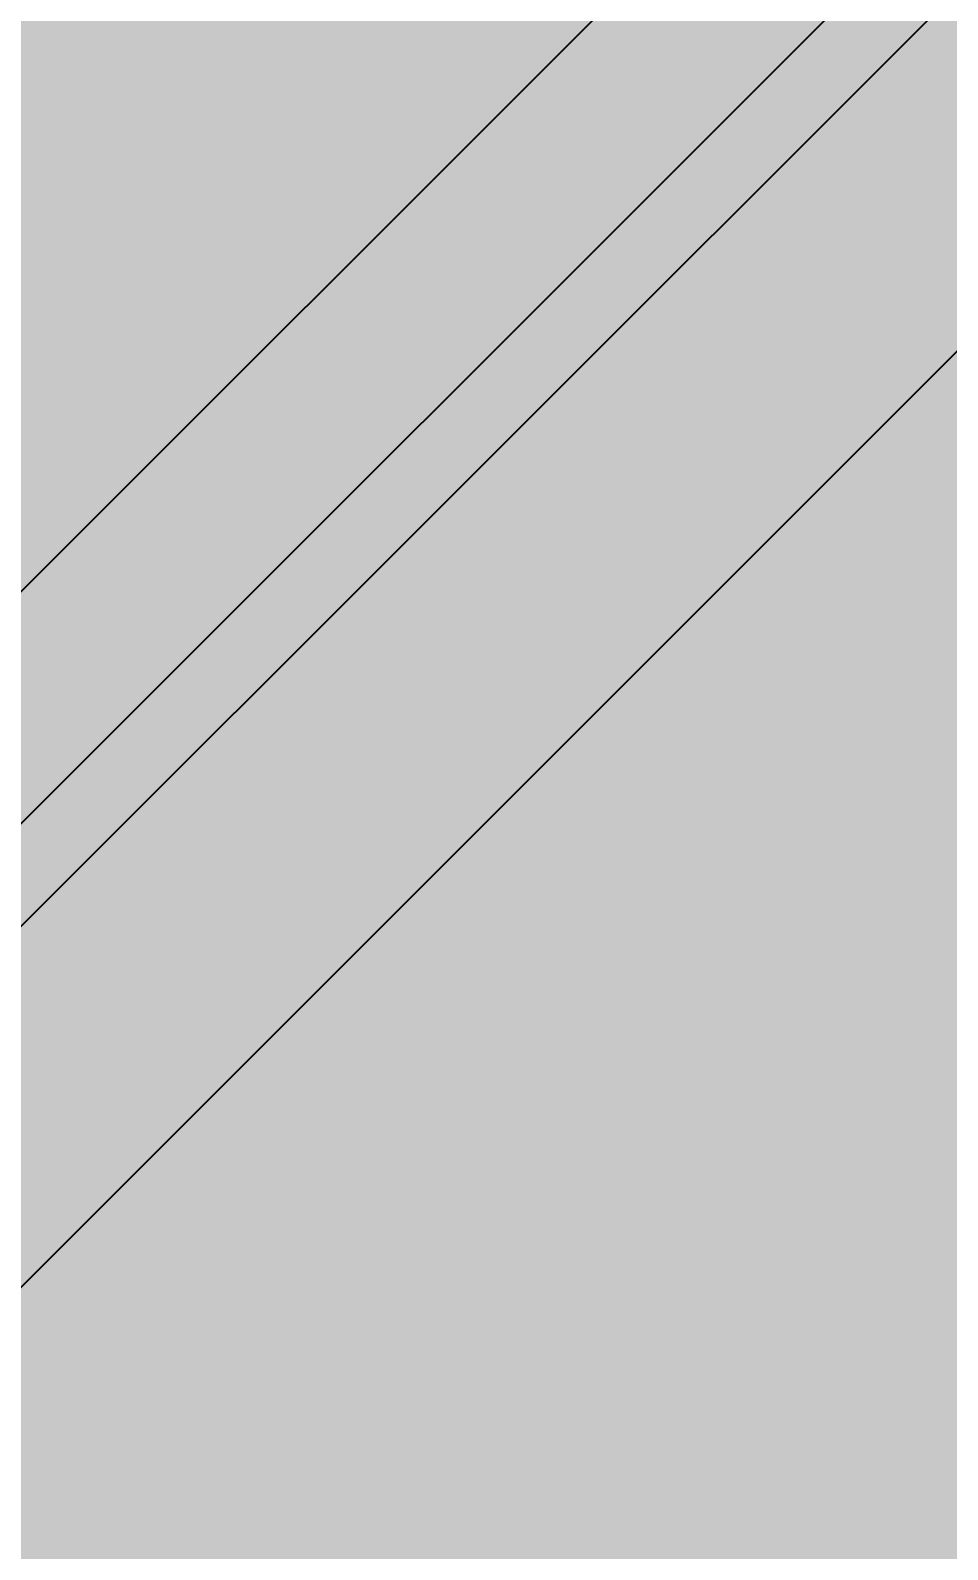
# Model space of a CAD drawing. Header units: inches. Extents: x 0 to 215, y 0 to 215.
# Drawn here: x 0.3668 to 0.4368, y 0.5072 to 0.6231 of the extents above; entities that cross this region are included whole.
import ezdxf

# ---------------------------------------------------------------- set-up
doc = ezdxf.new("R2010")
doc.units = ezdxf.units.IN
doc.header["$MEASUREMENT"] = 0
for name, color, linetype in [('BottomLayer', 5, 'Continuous'), ('BottomOverlay', 54, 'Continuous'), ('BottomPaste', 16, 'Continuous'), ('BottomSolder', 6, 'Continuous'), ('Mechanical13', 56, 'Continuous'), ('Mechanical15', 56, 'Continuous'), ('TopLayer', 1, 'Continuous'), ('TopOverlay', 2, 'Continuous'), ('TopPaste', 8, 'Continuous'), ('TopSolder', 216, 'Continuous')]:
    doc.layers.add(name, color=color, linetype=linetype)
doc.styles.add('Arial', font='', dxfattribs={"height": 0.2})
doc.styles.get('Arial').set_extended_font_data('Arial')

# ---------------------------------------------------------------- blocks, each defined once
blk = doc.blocks.new('QFN40P400X400X85_HS_33N_6')
at = {"layer": 'TopLayer'}
h = blk.add_hatch(color=1, dxfattribs=at)
edge = h.paths.add_edge_path()
edge.add_arc((0.0885827, -0.007873999999999999), 0.003937, 270, 450)
edge.add_line((0.0885827, -0.003936999999999999), (0.0669291, -0.003937))
edge.add_arc((0.0669291, -0.007874), 0.003937, 90, 270)
edge.add_line((0.0669291, -0.011811), (0.0885827, -0.011811))
h = blk.add_hatch(color=1, dxfattribs=at)
edge = h.paths.add_edge_path()
edge.add_arc((0.0885827, -0.0236221), 0.003937, 270, 450)
edge.add_line((0.0885827, -0.0196851), (0.0669291, -0.0196851))
edge.add_arc((0.0669291, -0.0236221), 0.003937, 90, 270)
edge.add_line((0.0669291, -0.0275591), (0.0885827, -0.0275591))
h = blk.add_hatch(color=1, dxfattribs=at)
edge = h.paths.add_edge_path()
edge.add_arc((0.0885827, -0.0393701), 0.003937, 270, 450)
edge.add_line((0.0885827, -0.0354331), (0.0669291, -0.0354331))
edge.add_arc((0.0669291, -0.0393701), 0.003937, 90, 270)
edge.add_line((0.0669291, -0.0433071), (0.0885827, -0.0433071))
h = blk.add_hatch(color=1, dxfattribs=at)
edge = h.paths.add_edge_path()
edge.add_arc((0.0885827, -0.0551181), 0.003937, 270, 450)
edge.add_line((0.0885827, -0.0511811), (0.0669291, -0.0511811))
edge.add_arc((0.0669291, -0.0551181), 0.003937, 90, 270)
edge.add_line((0.0669291, -0.05905510000000001), (0.0885827, -0.05905510000000001))
at = {"layer": 'TopPaste'}
h = blk.add_hatch(color=8, dxfattribs=at)
edge = h.paths.add_edge_path()
edge.add_arc((0.0885827, -0.007873999999999999), 0.003937, 270, 450)
edge.add_line((0.0885827, -0.003936999999999999), (0.0669291, -0.003937))
edge.add_arc((0.0669291, -0.007874), 0.003937, 90, 270)
edge.add_line((0.0669291, -0.011811), (0.0885827, -0.011811))
h = blk.add_hatch(color=8, dxfattribs=at)
edge = h.paths.add_edge_path()
edge.add_arc((0.0885827, -0.0236221), 0.003937, 270, 450)
edge.add_line((0.0885827, -0.0196851), (0.0669291, -0.0196851))
edge.add_arc((0.0669291, -0.0236221), 0.003937, 90, 270)
edge.add_line((0.0669291, -0.0275591), (0.0885827, -0.0275591))
h = blk.add_hatch(color=8, dxfattribs=at)
edge = h.paths.add_edge_path()
edge.add_arc((0.0885827, -0.0393701), 0.003937, 270, 450)
edge.add_line((0.0885827, -0.0354331), (0.0669291, -0.0354331))
edge.add_arc((0.0669291, -0.0393701), 0.003937, 90, 270)
edge.add_line((0.0669291, -0.0433071), (0.0885827, -0.0433071))
h = blk.add_hatch(color=8, dxfattribs=at)
edge = h.paths.add_edge_path()
edge.add_arc((0.0885827, -0.0551181), 0.003937, 270, 450)
edge.add_line((0.0885827, -0.0511811), (0.0669291, -0.0511811))
edge.add_arc((0.0669291, -0.0551181), 0.003937, 90, 270)
edge.add_line((0.0669291, -0.05905510000000001), (0.0885827, -0.05905510000000001))
at = {"layer": 'TopSolder'}
h = blk.add_hatch(color=216, dxfattribs=at)
edge = h.paths.add_edge_path()
edge.add_arc((0.0885827, -0.007873999999999999), 0.007937, 270, 450)
edge.add_line((0.0885827, 6.300000000000056e-05), (0.0669291, 6.299999999999882e-05))
edge.add_arc((0.0669291, -0.007874), 0.007937, 90, 270)
edge.add_line((0.0669291, -0.015811), (0.0885827, -0.015811))
h = blk.add_hatch(color=216, dxfattribs=at)
edge = h.paths.add_edge_path()
edge.add_arc((0.0885827, -0.0236221), 0.007937, 270, 450)
edge.add_line((0.0885827, -0.0156851), (0.0669291, -0.0156851))
edge.add_arc((0.0669291, -0.0236221), 0.007937, 90, 270)
edge.add_line((0.0669291, -0.03155910000000001), (0.0885827, -0.03155909999999999))
h = blk.add_hatch(color=216, dxfattribs=at)
edge = h.paths.add_edge_path()
edge.add_arc((0.0885827, -0.0393701), 0.007937, 270, 450)
edge.add_line((0.0885827, -0.0314331), (0.0669291, -0.0314331))
edge.add_arc((0.0669291, -0.0393701), 0.007937, 90, 270)
edge.add_line((0.0669291, -0.0473071), (0.0885827, -0.0473071))
h = blk.add_hatch(color=216, dxfattribs=at)
edge = h.paths.add_edge_path()
edge.add_arc((0.0885827, -0.0551181), 0.007937, 270, 450)
edge.add_line((0.0885827, -0.0471811), (0.0669291, -0.0471811))
edge.add_arc((0.0669291, -0.0551181), 0.007937, 90, 270)
edge.add_line((0.0669291, -0.0630551), (0.0885827, -0.0630551))
at = {"layer": 'Mechanical13'}
blk.add_lwpolyline([(0.0807087, -0.0807087, 0.003937, 0.003937, 0), (0.0807087, 0.0807087, 0.003937, 0.003937, 0)], format="xyseb", dxfattribs=at)
at = {"layer": 'Mechanical15'}
blk.add_lwpolyline([(0.1023622, -0.1023622, 0.0019685, 0.0019685, 0), (0.1023622, 0.1023622, 0.0019685, 0.0019685, 0)], format="xyseb", dxfattribs=at)
at = {"layer": 'TopOverlay'}
blk.add_lwpolyline([(0.0866142, -0.0866142, 0.007874, 0.007874, 0), (0.0866142, -0.0748032, 0.007874, 0.007874, 0)], format="xyseb", dxfattribs=at)
blk.add_lwpolyline([(0.0846457, -0.0748032, 0.003937, 0.003937, 1), (0.0885827, -0.0748032, 0.003937, 0.003937, 1)], format="xyseb", close=True, dxfattribs=at)
blk = doc.blocks.new('FBP4L_L1_0_W1_0_P0_65_BL_EP_9')
at = {"layer": 'TopSolder'}
for p in [(0.0171294, 0.0053869), (-0.0183036, 0.0053869), (-0.0183036, -0.0221761), (0.0072864, -0.0221761)]:
    blk.add_line(p, (-214.5793648, -214.3943646), dxfattribs=at)
blk = doc.blocks.new('BF82192__10')
at = {"layer": 'BottomLayer'}
for points in [[(-0.0590551, -0.18307085), (-0.0590551, -0.15157475), (-0.0354331, -0.15157475), (-0.0354331, -0.18307085)], [(-0.011811, -0.18307085), (-0.011811, -0.15157475), (0.011811, -0.15157475), (0.011811, -0.18307085)]]:
    blk.add_hatch(color=5, dxfattribs=at).paths.add_polyline_path(points)
at = {"layer": 'BottomPaste'}
for points in [[(-0.0590551, -0.18307085), (-0.0590551, -0.15157475), (-0.0354331, -0.15157475), (-0.0354331, -0.18307085)], [(-0.011811, -0.18307085), (-0.011811, -0.15157475), (0.011811, -0.15157475), (0.011811, -0.18307085)]]:
    blk.add_hatch(color=16, dxfattribs=at).paths.add_polyline_path(points)
at = {"layer": 'BottomSolder'}
for points in [[(-0.1102992, -0.18707085), (-0.1102992, -0.14757475), (-0.0786772, -0.14757475), (-0.0786772, -0.18707085)], [(-0.0630551, -0.18707085), (-0.0630551, -0.14757475), (-0.0314331, -0.14757475), (-0.0314331, -0.18707085)], [(-0.015811, -0.18707085), (-0.015811, -0.14757475), (0.015811, -0.14757475), (0.015811, -0.18707085)]]:
    blk.add_hatch(color=6, dxfattribs=at).paths.add_polyline_path(points)
at = {"layer": 'BottomOverlay'}
blk.add_lwpolyline([(0.2956536, -0.0863622, 0.01, 0.01, -0.9999999999999999), (-0.2948976, -0.0863622, 0.01, 0.01, 0)], format="xyseb", dxfattribs=at)
blk.add_lwpolyline([(0.2956536, -0.0863622, 0.01, 0.01, -0.9999999999999999), (-0.2948976, -0.0863622, 0.01, 0.01, 0)], format="xyseb", dxfattribs=at)
blk = doc.blocks.new('R0201_27')
at = {"layer": 'TopLayer'}
for points in [[(-0.0167295, 0.007874), (-0.0049185, 0.007874), (-0.0049185, -0.007874), (-0.0167295, -0.007874)], [(0.0049165, 0.007874), (0.0167275, 0.007874), (0.0167275, -0.007874), (0.0049165, -0.007874)]]:
    blk.add_hatch(color=1, dxfattribs=at).paths.add_polyline_path(points)
at = {"layer": 'TopPaste'}
for points in [[(-0.0167295, 0.007874), (-0.0049185, 0.007874), (-0.0049185, -0.007874), (-0.0167295, -0.007874)], [(0.0049165, 0.007874), (0.0167275, 0.007874), (0.0167275, -0.007874), (0.0049165, -0.007874)]]:
    blk.add_hatch(color=8, dxfattribs=at).paths.add_polyline_path(points)
at = {"layer": 'TopSolder'}
for points in [[(-0.0207295, 0.011874), (-0.0009185, 0.011874), (-0.0009185, -0.011874), (-0.0207295, -0.011874)], [(0.0009165, 0.011874), (0.0207275, 0.011874), (0.0207275, -0.011874), (0.0009165, -0.011874)]]:
    blk.add_hatch(color=216, dxfattribs=at).paths.add_polyline_path(points)
at = {"layer": 'TopOverlay'}
for points in [[(-0.023622, 0.014961, 0.003937, 0.003937, 0), (-0.003937, 0.014961, 0.003937, 0.003937, 0)], [(-0.023622, 0.014961, 0.003937, 0.003937, 0), (-0.023622, -0.014961, 0.003937, 0.003937, 0)], [(0.003937, 0.014961, 0.003937, 0.003937, 0), (0.023622, 0.014961, 0.003937, 0.003937, 0)], [(0.023622, 0.014961, 0.003937, 0.003937, 0), (0.023622, -0.014961, 0.003937, 0.003937, 0)], [(-0.023622, -0.014961, 0.003937, 0.003937, 0), (-0.003937, -0.014961, 0.003937, 0.003937, 0)], [(0.003937, -0.014961, 0.003937, 0.003937, 0), (0.023622, -0.014961, 0.003937, 0.003937, 0)]]:
    blk.add_lwpolyline(points, format="xyseb", dxfattribs=at)
for points in [[(-0.0246062, 0.014961, 0.0019685, 0.0019685, 1), (-0.0226378, 0.014961, 0.0019685, 0.0019685, 1)], [(-0.0246062, 0.014961, 0.0019685, 0.0019685, 1), (-0.0226378, 0.014961, 0.0019685, 0.0019685, 1)], [(-0.0049212, 0.014961, 0.0019685, 0.0019685, 1), (-0.0029528, 0.014961, 0.0019685, 0.0019685, 1)], [(0.0029528, 0.014961, 0.0019685, 0.0019685, 1), (0.0049212, 0.014961, 0.0019685, 0.0019685, 1)], [(0.0226378, 0.014961, 0.0019685, 0.0019685, 1), (0.0246062, 0.014961, 0.0019685, 0.0019685, 1)], [(0.0226378, 0.014961, 0.0019685, 0.0019685, 1), (0.0246062, 0.014961, 0.0019685, 0.0019685, 1)], [(-0.0246062, -0.014961, 0.0019685, 0.0019685, 1), (-0.0226378, -0.014961, 0.0019685, 0.0019685, 1)], [(-0.0246062, -0.014961, 0.0019685, 0.0019685, 1), (-0.0226378, -0.014961, 0.0019685, 0.0019685, 1)], [(-0.0049212, -0.014961, 0.0019685, 0.0019685, 1), (-0.0029528, -0.014961, 0.0019685, 0.0019685, 1)], [(0.0029528, -0.014961, 0.0019685, 0.0019685, 1), (0.0049212, -0.014961, 0.0019685, 0.0019685, 1)], [(0.0226378, -0.014961, 0.0019685, 0.0019685, 1), (0.0246062, -0.014961, 0.0019685, 0.0019685, 1)], [(0.0226378, -0.014961, 0.0019685, 0.0019685, 1), (0.0246062, -0.014961, 0.0019685, 0.0019685, 1)]]:
    blk.add_lwpolyline(points, format="xyseb", close=True, dxfattribs=at)
blk = doc.blocks.new('R0201_38')
at = {"layer": 'TopLayer'}
for points in [[(-0.0167295, 0.007874), (-0.0049185, 0.007874), (-0.0049185, -0.007874), (-0.0167295, -0.007874)], [(0.0049165, 0.007874), (0.0167275, 0.007874), (0.0167275, -0.007874), (0.0049165, -0.007874)]]:
    blk.add_hatch(color=1, dxfattribs=at).paths.add_polyline_path(points)
at = {"layer": 'TopPaste'}
for points in [[(-0.0167295, 0.007874), (-0.0049185, 0.007874), (-0.0049185, -0.007874), (-0.0167295, -0.007874)], [(0.0049165, 0.007874), (0.0167275, 0.007874), (0.0167275, -0.007874), (0.0049165, -0.007874)]]:
    blk.add_hatch(color=8, dxfattribs=at).paths.add_polyline_path(points)
at = {"layer": 'TopSolder'}
for points in [[(-0.0207295, 0.011874), (-0.0009185, 0.011874), (-0.0009185, -0.011874), (-0.0207295, -0.011874)], [(0.0009165, 0.011874), (0.0207275, 0.011874), (0.0207275, -0.011874), (0.0009165, -0.011874)]]:
    blk.add_hatch(color=216, dxfattribs=at).paths.add_polyline_path(points)
at = {"layer": 'TopOverlay'}
for points in [[(-0.023622, 0.014961, 0.003937, 0.003937, 0), (-0.003937, 0.014961, 0.003937, 0.003937, 0)], [(-0.023622, 0.014961, 0.003937, 0.003937, 0), (-0.023622, -0.014961, 0.003937, 0.003937, 0)], [(0.003937, 0.014961, 0.003937, 0.003937, 0), (0.023622, 0.014961, 0.003937, 0.003937, 0)], [(0.023622, 0.014961, 0.003937, 0.003937, 0), (0.023622, -0.014961, 0.003937, 0.003937, 0)], [(-0.023622, -0.014961, 0.003937, 0.003937, 0), (-0.003937, -0.014961, 0.003937, 0.003937, 0)], [(0.003937, -0.014961, 0.003937, 0.003937, 0), (0.023622, -0.014961, 0.003937, 0.003937, 0)]]:
    blk.add_lwpolyline(points, format="xyseb", dxfattribs=at)
for points in [[(-0.0246062, 0.014961, 0.0019685, 0.0019685, 1), (-0.0226378, 0.014961, 0.0019685, 0.0019685, 1)], [(-0.0246062, 0.014961, 0.0019685, 0.0019685, 1), (-0.0226378, 0.014961, 0.0019685, 0.0019685, 1)], [(-0.0049212, 0.014961, 0.0019685, 0.0019685, 1), (-0.0029528, 0.014961, 0.0019685, 0.0019685, 1)], [(0.0029528, 0.014961, 0.0019685, 0.0019685, 1), (0.0049212, 0.014961, 0.0019685, 0.0019685, 1)], [(0.0226378, 0.014961, 0.0019685, 0.0019685, 1), (0.0246062, 0.014961, 0.0019685, 0.0019685, 1)], [(0.0226378, 0.014961, 0.0019685, 0.0019685, 1), (0.0246062, 0.014961, 0.0019685, 0.0019685, 1)], [(-0.0246062, -0.014961, 0.0019685, 0.0019685, 1), (-0.0226378, -0.014961, 0.0019685, 0.0019685, 1)], [(-0.0246062, -0.014961, 0.0019685, 0.0019685, 1), (-0.0226378, -0.014961, 0.0019685, 0.0019685, 1)], [(-0.0049212, -0.014961, 0.0019685, 0.0019685, 1), (-0.0029528, -0.014961, 0.0019685, 0.0019685, 1)], [(0.0029528, -0.014961, 0.0019685, 0.0019685, 1), (0.0049212, -0.014961, 0.0019685, 0.0019685, 1)], [(0.0226378, -0.014961, 0.0019685, 0.0019685, 1), (0.0246062, -0.014961, 0.0019685, 0.0019685, 1)], [(0.0226378, -0.014961, 0.0019685, 0.0019685, 1), (0.0246062, -0.014961, 0.0019685, 0.0019685, 1)]]:
    blk.add_lwpolyline(points, format="xyseb", close=True, dxfattribs=at)
blk = doc.blocks.new('C0402_69')
at = {"layer": 'TopLayer'}
for points in [[(-0.02953, 0.012795), (-0.00591, 0.012795), (-0.00591, -0.012795), (-0.02953, -0.012795)], [(0.00591, 0.012795), (0.02953, 0.012795), (0.02953, -0.012795), (0.00591, -0.012795)]]:
    blk.add_hatch(color=1, dxfattribs=at).paths.add_polyline_path(points)
at = {"layer": 'TopPaste'}
for points in [[(-0.02953, 0.012795), (-0.00591, 0.012795), (-0.00591, -0.012795), (-0.02953, -0.012795)], [(0.00591, 0.012795), (0.02953, 0.012795), (0.02953, -0.012795), (0.00591, -0.012795)]]:
    blk.add_hatch(color=8, dxfattribs=at).paths.add_polyline_path(points)
at = {"layer": 'TopSolder'}
for points in [[(-0.03153, 0.014795), (-0.00391, 0.014795), (-0.00391, -0.014795), (-0.03153, -0.014795)], [(0.00391, 0.014795), (0.03153, 0.014795), (0.03153, -0.014795), (0.00391, -0.014795)]]:
    blk.add_hatch(color=216, dxfattribs=at).paths.add_polyline_path(points)
at = {"layer": 'TopOverlay'}
for points in [[(-0.032, 0.017, 0.004, 0.004, 0), (-0.032, -0.017, 0.004, 0.004, 0)], [(-0.032, 0.017, 0.004, 0.004, 0), (-0.007, 0.017, 0.004, 0.004, 0)], [(0.008, 0.017, 0.004, 0.004, 0), (0.011, 0.017, 0.004, 0.004, 0)], [(0.011, 0.017, 0.004, 0.004, 0), (0.032, 0.017, 0.004, 0.004, 0)], [(0.032, 0.017, 0.004, 0.004, 0), (0.032, -0.017, 0.004, 0.004, 0)], [(-0.032, -0.017, 0.004, 0.004, 0), (-0.011, -0.017, 0.004, 0.004, 0)], [(-0.011, -0.017, 0.004, 0.004, 0), (-0.007, -0.017, 0.004, 0.004, 0)], [(0.008, -0.017, 0.004, 0.004, 0), (0.032, -0.017, 0.004, 0.004, 0)]]:
    blk.add_lwpolyline(points, format="xyseb", dxfattribs=at)
for points in [[(-0.033, 0.017, 0.002, 0.002, 1), (-0.031, 0.017, 0.002, 0.002, 1)], [(-0.033, 0.017, 0.002, 0.002, 1), (-0.031, 0.017, 0.002, 0.002, 1)], [(-0.008, 0.017, 0.002, 0.002, 1), (-0.006, 0.017, 0.002, 0.002, 1)], [(0.007, 0.017, 0.002, 0.002, 1), (0.009, 0.017, 0.002, 0.002, 1)], [(0.01, 0.017, 0.002, 0.002, 1), (0.012, 0.017, 0.002, 0.002, 1)], [(0.01, 0.017, 0.002, 0.002, 1), (0.012, 0.017, 0.002, 0.002, 1)], [(0.031, 0.017, 0.002, 0.002, 1), (0.033, 0.017, 0.002, 0.002, 1)], [(0.031, 0.017, 0.002, 0.002, 1), (0.033, 0.017, 0.002, 0.002, 1)], [(-0.033, -0.017, 0.002, 0.002, 1), (-0.031, -0.017, 0.002, 0.002, 1)], [(-0.033, -0.017, 0.002, 0.002, 1), (-0.031, -0.017, 0.002, 0.002, 1)], [(-0.012, -0.017, 0.002, 0.002, 1), (-0.01, -0.017, 0.002, 0.002, 1)], [(-0.012, -0.017, 0.002, 0.002, 1), (-0.01, -0.017, 0.002, 0.002, 1)], [(-0.008, -0.017, 0.002, 0.002, 1), (-0.006, -0.017, 0.002, 0.002, 1)], [(0.007, -0.017, 0.002, 0.002, 1), (0.009, -0.017, 0.002, 0.002, 1)], [(0.031, -0.017, 0.002, 0.002, 1), (0.033, -0.017, 0.002, 0.002, 1)], [(0.031, -0.017, 0.002, 0.002, 1), (0.033, -0.017, 0.002, 0.002, 1)]]:
    blk.add_lwpolyline(points, format="xyseb", close=True, dxfattribs=at)

msp = doc.modelspace()

# ---------------------------------------------------------------- linework, layer by layer
at = {"layer": 'BottomLayer'}
for points in [[(0.2717127, 0.6224335, 0.005, 0.005, 0), (0.5396733, 0.6224335, 0.005, 0.005, 0)], [(0.2717127, 0.6184178, 0.005, 0.005, 0), (0.5396733, 0.6184178, 0.005, 0.005, 0)], [(0.2717127, 0.6144021, 0.005, 0.005, 0), (0.5396733, 0.6144021, 0.005, 0.005, 0)], [(0.2717127, 0.6103864, 0.005, 0.005, 0), (0.5396733, 0.6103864, 0.005, 0.005, 0)], [(0.2717127, 0.6063707, 0.005, 0.005, 0), (0.5396733, 0.6063707, 0.005, 0.005, 0)], [(0.2028782, 0.602355, 0.005, 0.005, 0), (0.5396733, 0.602355, 0.005, 0.005, 0)], [(0.2058304, 0.5983393, 0.005, 0.005, 0), (0.5396733, 0.5983393, 0.005, 0.005, 0)], [(0.2071211, 0.5943236, 0.005, 0.005, 0), (0.5396733, 0.5943236, 0.005, 0.005, 0)], [(0.2072106, 0.5903079, 0.005, 0.005, 0), (0.5396733, 0.5903079, 0.005, 0.005, 0)], [(0.2061235, 0.5862922, 0.005, 0.005, 0), (0.5396733, 0.5862922, 0.005, 0.005, 0)], [(0.2035004, 0.5822765, 0.005, 0.005, 0), (0.5396733, 0.5822765, 0.005, 0.005, 0)], [(0.1970049, 0.5782608, 0.005, 0.005, 0), (0.5396938, 0.5782608, 0.005, 0.005, 0)], [(0.1578333, 0.5742451, 0.005, 0.005, 0), (0.5405504, 0.5742451, 0.005, 0.005, 0)], [(0.1585156, 0.5702294, 0.005, 0.005, 0), (0.5429662, 0.5702294, 0.005, 0.005, 0)], [(0.1591979, 0.5662137, 0.005, 0.005, 0), (0.5469395, 0.5662137, 0.005, 0.005, 0)], [(0.1598802, 0.562198, 0.005, 0.005, 0), (0.5509552, 0.562198, 0.005, 0.005, 0)], [(0.1605624, 0.5581823, 0.005, 0.005, 0), (0.5549709, 0.5581823, 0.005, 0.005, 0)], [(0.1612447, 0.5541666, 0.005, 0.005, 0), (0.5589866, 0.5541666, 0.005, 0.005, 0)], [(0.161927, 0.5501509, 0.005, 0.005, 0), (0.5630023, 0.5501509, 0.005, 0.005, 0)], [(0.3336418, 0.5474843, 0.005, 0.005, 0), (0.3701378, 0.5474843, 0.005, 0.005, 0)], [(0.3701378, 0.5031141, 0.005, 0.005, 0), (0.3701378, 0.5474843, 0.005, 0.005, 0)], [(0.3808859, 0.5474843, 0.005, 0.005, 0), (0.4173819, 0.5474843, 0.005, 0.005, 0)], [(0.3808859, 0.5031141, 0.005, 0.005, 0), (0.3808859, 0.5474843, 0.005, 0.005, 0)], [(0.3991339, 0.5252992, 0.01, 0.01, 0), (0.3991339, 0.5449842, 0.01, 0.01, 0)], [(0.4173819, 0.5031141, 0.005, 0.005, 0), (0.4173819, 0.5474843, 0.005, 0.005, 0)], [(0.42813, 0.5474843, 0.005, 0.005, 0), (0.464626, 0.5474843, 0.005, 0.005, 0)], [(0.42813, 0.5031141, 0.005, 0.005, 0), (0.42813, 0.5474843, 0.005, 0.005, 0)], [(0.3701378, 0.5461352, 0.005, 0.005, 0), (0.3808859, 0.5461352, 0.005, 0.005, 0)], [(0.4173819, 0.5461352, 0.005, 0.005, 0), (0.42813, 0.5461352, 0.005, 0.005, 0)], [(0.3701378, 0.5421195, 0.005, 0.005, 0), (0.3808859, 0.5421195, 0.005, 0.005, 0)], [(0.4173819, 0.5421195, 0.005, 0.005, 0), (0.42813, 0.5421195, 0.005, 0.005, 0)], [(0.3701378, 0.5381038, 0.005, 0.005, 0), (0.3808859, 0.5381038, 0.005, 0.005, 0)], [(0.4173819, 0.5381038, 0.005, 0.005, 0), (0.42813, 0.5381038, 0.005, 0.005, 0)], [(0.3701378, 0.5340881, 0.005, 0.005, 0), (0.3808859, 0.5340881, 0.005, 0.005, 0)], [(0.4173819, 0.5340881, 0.005, 0.005, 0), (0.42813, 0.5340881, 0.005, 0.005, 0)], [(0.3701378, 0.5300724, 0.005, 0.005, 0), (0.3808859, 0.5300724, 0.005, 0.005, 0)], [(0.4173819, 0.5300724, 0.005, 0.005, 0), (0.42813, 0.5300724, 0.005, 0.005, 0)], [(0.3833859, 0.5252992, 0.01, 0.01, 0), (0.3991339, 0.5252992, 0.01, 0.01, 0)], [(0.3991339, 0.5252992, 0.01, 0.01, 0), (0.4148819, 0.5252992, 0.01, 0.01, 0)], [(0.3701378, 0.5260567, 0.005, 0.005, 0), (0.3808859, 0.5260567, 0.005, 0.005, 0)], [(0.3991339, 0.4991339, 0.007874, 0.007874, 0), (0.3991339, 0.5252992, 0.007874, 0.007874, 0)], [(0.4173819, 0.5260567, 0.005, 0.005, 0), (0.42813, 0.5260567, 0.005, 0.005, 0)], [(0.3701378, 0.522041, 0.005, 0.005, 0), (0.3808859, 0.522041, 0.005, 0.005, 0)], [(0.4173819, 0.522041, 0.005, 0.005, 0), (0.42813, 0.522041, 0.005, 0.005, 0)], [(0.3701378, 0.5180253, 0.005, 0.005, 0), (0.3808859, 0.5180253, 0.005, 0.005, 0)], [(0.4173819, 0.5180253, 0.005, 0.005, 0), (0.42813, 0.5180253, 0.005, 0.005, 0)], [(0.3701378, 0.5140096, 0.005, 0.005, 0), (0.3808859, 0.5140096, 0.005, 0.005, 0)], [(0.4173819, 0.5140096, 0.005, 0.005, 0), (0.42813, 0.5140096, 0.005, 0.005, 0)], [(0.3701378, 0.5099939, 0.005, 0.005, 0), (0.3808859, 0.5099939, 0.005, 0.005, 0)], [(0.4173819, 0.5099939, 0.005, 0.005, 0), (0.42813, 0.5099939, 0.005, 0.005, 0)], [(0.3701378, 0.5059782, 0.005, 0.005, 0), (0.3808859, 0.5059782, 0.005, 0.005, 0)], [(0.4173819, 0.5059782, 0.005, 0.005, 0), (0.42813, 0.5059782, 0.005, 0.005, 0)]]:
    msp.add_lwpolyline(points, format="xyseb", dxfattribs=at)
for points in [[(0.3688878, 0.5474843, 0.0025, 0.0025, 1), (0.3713878, 0.5474843, 0.0025, 0.0025, 1)], [(0.3688878, 0.5474843, 0.0025, 0.0025, 1), (0.3713878, 0.5474843, 0.0025, 0.0025, 1)], [(0.3796359, 0.5474843, 0.0025, 0.0025, 1), (0.3821359, 0.5474843, 0.0025, 0.0025, 1)], [(0.3796359, 0.5474843, 0.0025, 0.0025, 1), (0.3821359, 0.5474843, 0.0025, 0.0025, 1)], [(0.3966339, 0.5449842, 0.005, 0.005, 1), (0.4016339, 0.5449842, 0.005, 0.005, 1)], [(0.4161319, 0.5474843, 0.0025, 0.0025, 1), (0.4186319, 0.5474843, 0.0025, 0.0025, 1)], [(0.4161319, 0.5474843, 0.0025, 0.0025, 1), (0.4186319, 0.5474843, 0.0025, 0.0025, 1)], [(0.42688, 0.5474843, 0.0025, 0.0025, 1), (0.42938, 0.5474843, 0.0025, 0.0025, 1)], [(0.42688, 0.5474843, 0.0025, 0.0025, 1), (0.42938, 0.5474843, 0.0025, 0.0025, 1)], [(0.3688878, 0.5461352, 0.0025, 0.0025, 1), (0.3713878, 0.5461352, 0.0025, 0.0025, 1)], [(0.3796359, 0.5461352, 0.0025, 0.0025, 1), (0.3821359, 0.5461352, 0.0025, 0.0025, 1)], [(0.4161319, 0.5461352, 0.0025, 0.0025, 1), (0.4186319, 0.5461352, 0.0025, 0.0025, 1)], [(0.42688, 0.5461352, 0.0025, 0.0025, 1), (0.42938, 0.5461352, 0.0025, 0.0025, 1)], [(0.3688878, 0.5421195, 0.0025, 0.0025, 1), (0.3713878, 0.5421195, 0.0025, 0.0025, 1)], [(0.3796359, 0.5421195, 0.0025, 0.0025, 1), (0.3821359, 0.5421195, 0.0025, 0.0025, 1)], [(0.4161319, 0.5421195, 0.0025, 0.0025, 1), (0.4186319, 0.5421195, 0.0025, 0.0025, 1)], [(0.42688, 0.5421195, 0.0025, 0.0025, 1), (0.42938, 0.5421195, 0.0025, 0.0025, 1)], [(0.3688878, 0.5381038, 0.0025, 0.0025, 1), (0.3713878, 0.5381038, 0.0025, 0.0025, 1)], [(0.3796359, 0.5381038, 0.0025, 0.0025, 1), (0.3821359, 0.5381038, 0.0025, 0.0025, 1)], [(0.4161319, 0.5381038, 0.0025, 0.0025, 1), (0.4186319, 0.5381038, 0.0025, 0.0025, 1)], [(0.42688, 0.5381038, 0.0025, 0.0025, 1), (0.42938, 0.5381038, 0.0025, 0.0025, 1)], [(0.3688878, 0.5340881, 0.0025, 0.0025, 1), (0.3713878, 0.5340881, 0.0025, 0.0025, 1)], [(0.3796359, 0.5340881, 0.0025, 0.0025, 1), (0.3821359, 0.5340881, 0.0025, 0.0025, 1)], [(0.4161319, 0.5340881, 0.0025, 0.0025, 1), (0.4186319, 0.5340881, 0.0025, 0.0025, 1)], [(0.42688, 0.5340881, 0.0025, 0.0025, 1), (0.42938, 0.5340881, 0.0025, 0.0025, 1)], [(0.3688878, 0.5300724, 0.0025, 0.0025, 1), (0.3713878, 0.5300724, 0.0025, 0.0025, 1)], [(0.3796359, 0.5300724, 0.0025, 0.0025, 1), (0.3821359, 0.5300724, 0.0025, 0.0025, 1)], [(0.4161319, 0.5300724, 0.0025, 0.0025, 1), (0.4186319, 0.5300724, 0.0025, 0.0025, 1)], [(0.42688, 0.5300724, 0.0025, 0.0025, 1), (0.42938, 0.5300724, 0.0025, 0.0025, 1)], [(0.3808859, 0.5252992, 0.005, 0.005, 1), (0.3858859, 0.5252992, 0.005, 0.005, 1)], [(0.3966339, 0.5252992, 0.005, 0.005, 1), (0.4016339, 0.5252992, 0.005, 0.005, 1)], [(0.3966339, 0.5252992, 0.005, 0.005, 1), (0.4016339, 0.5252992, 0.005, 0.005, 1)], [(0.3966339, 0.5252992, 0.005, 0.005, 1), (0.4016339, 0.5252992, 0.005, 0.005, 1)], [(0.4123819, 0.5252992, 0.005, 0.005, 1), (0.4173819, 0.5252992, 0.005, 0.005, 1)], [(0.3688878, 0.5260567, 0.0025, 0.0025, 1), (0.3713878, 0.5260567, 0.0025, 0.0025, 1)], [(0.3796359, 0.5260567, 0.0025, 0.0025, 1), (0.3821359, 0.5260567, 0.0025, 0.0025, 1)], [(0.3971654, 0.5252992, 0.003937, 0.003937, 1), (0.4011024, 0.5252992, 0.003937, 0.003937, 1)], [(0.4161319, 0.5260567, 0.0025, 0.0025, 1), (0.4186319, 0.5260567, 0.0025, 0.0025, 1)], [(0.42688, 0.5260567, 0.0025, 0.0025, 1), (0.42938, 0.5260567, 0.0025, 0.0025, 1)], [(0.3688878, 0.522041, 0.0025, 0.0025, 1), (0.3713878, 0.522041, 0.0025, 0.0025, 1)], [(0.3796359, 0.522041, 0.0025, 0.0025, 1), (0.3821359, 0.522041, 0.0025, 0.0025, 1)], [(0.4161319, 0.522041, 0.0025, 0.0025, 1), (0.4186319, 0.522041, 0.0025, 0.0025, 1)], [(0.42688, 0.522041, 0.0025, 0.0025, 1), (0.42938, 0.522041, 0.0025, 0.0025, 1)], [(0.3688878, 0.5180253, 0.0025, 0.0025, 1), (0.3713878, 0.5180253, 0.0025, 0.0025, 1)], [(0.3796359, 0.5180253, 0.0025, 0.0025, 1), (0.3821359, 0.5180253, 0.0025, 0.0025, 1)], [(0.4161319, 0.5180253, 0.0025, 0.0025, 1), (0.4186319, 0.5180253, 0.0025, 0.0025, 1)], [(0.42688, 0.5180253, 0.0025, 0.0025, 1), (0.42938, 0.5180253, 0.0025, 0.0025, 1)], [(0.3688878, 0.5140096, 0.0025, 0.0025, 1), (0.3713878, 0.5140096, 0.0025, 0.0025, 1)], [(0.3796359, 0.5140096, 0.0025, 0.0025, 1), (0.3821359, 0.5140096, 0.0025, 0.0025, 1)], [(0.4161319, 0.5140096, 0.0025, 0.0025, 1), (0.4186319, 0.5140096, 0.0025, 0.0025, 1)], [(0.42688, 0.5140096, 0.0025, 0.0025, 1), (0.42938, 0.5140096, 0.0025, 0.0025, 1)], [(0.3688878, 0.5099939, 0.0025, 0.0025, 1), (0.3713878, 0.5099939, 0.0025, 0.0025, 1)], [(0.3796359, 0.5099939, 0.0025, 0.0025, 1), (0.3821359, 0.5099939, 0.0025, 0.0025, 1)], [(0.4161319, 0.5099939, 0.0025, 0.0025, 1), (0.4186319, 0.5099939, 0.0025, 0.0025, 1)], [(0.42688, 0.5099939, 0.0025, 0.0025, 1), (0.42938, 0.5099939, 0.0025, 0.0025, 1)], [(0.3688878, 0.5059782, 0.0025, 0.0025, 1), (0.3713878, 0.5059782, 0.0025, 0.0025, 1)], [(0.3796359, 0.5059782, 0.0025, 0.0025, 1), (0.3821359, 0.5059782, 0.0025, 0.0025, 1)], [(0.4161319, 0.5059782, 0.0025, 0.0025, 1), (0.4186319, 0.5059782, 0.0025, 0.0025, 1)], [(0.42688, 0.5059782, 0.0025, 0.0025, 1), (0.42938, 0.5059782, 0.0025, 0.0025, 1)]]:
    msp.add_lwpolyline(points, format="xyseb", close=True, dxfattribs=at)
at = {"layer": 'TopLayer'}
for points in [[(0.3898819, 0.6152441, 0.007874, 0.007874, 0), (0.3898819, 0.6378819, 0.007874, 0.007874, 0)], [(0.3435182, 0.5875182, 0.011811, 0.011811, 0), (0.3731787, 0.6171787, 0.011811, 0.011811, 0)], [(0.3731787, 0.6171787, 0.011811, 0.011811, 0), (0.3879473, 0.6171787, 0.011811, 0.011811, 0)], [(0.3879473, 0.6171787, 0.011811, 0.011811, 0), (0.3898819, 0.6152441, 0.011811, 0.011811, 0)], [(0.4056299, 0.5936299, 0.011811, 0.011811, 0), (0.4056299, 0.6152441, 0.011811, 0.011811, 0)], [(0.4213779, 0.5873779, 0.0059055, 0.0059055, 0), (0.4213779, 0.6152441, 0.0059055, 0.0059055, 0)], [(0.437, 0.6151181, 0.0059055, 0.0059055, 0), (0.437126, 0.6152441, 0.0059055, 0.0059055, 0)], [(0.437, 0.588, 0.0059055, 0.0059055, 0), (0.437, 0.6151181, 0.0059055, 0.0059055, 0)], [(0.3919045, 0.5799045, 0.011811, 0.011811, 0), (0.4056299, 0.5936299, 0.011811, 0.011811, 0)], [(0.412, 0.578, 0.0059055, 0.0059055, 0), (0.4213779, 0.5873779, 0.0059055, 0.0059055, 0)], [(0.437, 0.588, 0.0059055, 0.0059055, 0), (0.446, 0.579, 0.0059055, 0.0059055, 0)], [(0.377, 0.574, 0.011811, 0.011811, 0), (0.3829045, 0.5799045, 0.011811, 0.011811, 0)], [(0.3829045, 0.5799045, 0.011811, 0.011811, 0), (0.3919045, 0.5799045, 0.011811, 0.011811, 0)], [(0.412, 0.566646, 0.0059055, 0.0059055, 0), (0.412, 0.578, 0.0059055, 0.0059055, 0)], [(0.397689, 0.5573425, 0.005, 0.005, 0), (0.397689, 0.5646873, 0.005, 0.005, 0)], [(0.396232, 0.556807, 0.005, 0.005, 0), (0.396232, 0.5642107, 0.005, 0.005, 0)], [(0.397689, 0.5543035, 0.005, 0.005, 0), (0.397689, 0.5573425, 0.005, 0.005, 0)], [(0.397689, 0.5543035, 0.005, 0.005, 0), (0.397689, 0.5573425, 0.005, 0.005, 0)], [(0.342, 0.552178, 0.011811, 0.011811, 0), (0.363382, 0.552178, 0.011811, 0.011811, 0)], [(0.363382, 0.552178, 0.011811, 0.011811, 0), (0.377, 0.53856, 0.011811, 0.011811, 0)], [(0.396232, 0.520313, 0.005, 0.005, 0), (0.396232, 0.555753, 0.005, 0.005, 0)], [(0.397689, 0.545, 0.005, 0.005, 0), (0.397689, 0.5543035, 0.005, 0.005, 0)], [(0.412, 0.545, 0.007874, 0.007874, 0), (0.4139685, 0.545, 0.007874, 0.007874, 0)], [(0.4139685, 0.545, 0.007874, 0.007874, 0), (0.417074, 0.5418945, 0.007874, 0.007874, 0)], [(0.397689, 0.5326575, 0.005, 0.005, 0), (0.397689, 0.545, 0.005, 0.005, 0)], [(0.417074, 0.477, 0.0059055, 0.0059055, 0), (0.417074, 0.5418945, 0.0059055, 0.0059055, 0)], [(0.360268, 0.53856, 0.01, 0.01, 0), (0.377, 0.53856, 0.01, 0.01, 0)], [(0.377, 0.519, 0.011811, 0.011811, 0), (0.377, 0.53856, 0.011811, 0.011811, 0)], [(0.377, 0.53856, 0.01, 0.01, 0), (0.393732, 0.53856, 0.01, 0.01, 0)], [(0.377, 0.522813, 0.01, 0.01, 0), (0.377, 0.53856, 0.01, 0.01, 0)], [(0.397689, 0.5326575, 0.005, 0.005, 0), (0.4037473, 0.5326575, 0.005, 0.005, 0)], [(0.4037473, 0.5111062, 0.005, 0.005, 0), (0.4037473, 0.5326575, 0.005, 0.005, 0)], [(0.396232, 0.5300724, 0.005, 0.005, 0), (0.4037473, 0.5300724, 0.005, 0.005, 0)], [(0.396232, 0.5260567, 0.005, 0.005, 0), (0.4037473, 0.5260567, 0.005, 0.005, 0)], [(0.377, 0.519, 0.011811, 0.011811, 0), (0.398, 0.498, 0.011811, 0.011811, 0)], [(0.396232, 0.522041, 0.005, 0.005, 0), (0.4037473, 0.522041, 0.005, 0.005, 0)], [(0.357768, 0.520313, 0.005, 0.005, 0), (0.396232, 0.520313, 0.005, 0.005, 0)], [(0.3000479, 0.5180253, 0.005, 0.005, 0), (0.4037473, 0.5180253, 0.005, 0.005, 0)], [(0.3357568, 0.5140096, 0.005, 0.005, 0), (0.4037473, 0.5140096, 0.005, 0.005, 0)], [(0.3853484, 0.491311, 0.005, 0.005, -0.7102958637911299), (0.4037473, 0.5111062, 0.005, 0.005, 0)], [(0.398, 0.498, 0.01, 0.01, 0), (0.398, 0.509811, 0.01, 0.01, 0)], [(0.3407527, 0.5099939, 0.005, 0.005, 0), (0.3901929, 0.5099939, 0.005, 0.005, 0)], [(0.3434115, 0.5059782, 0.005, 0.005, 0), (0.3861192, 0.5059782, 0.005, 0.005, 0)]]:
    msp.add_lwpolyline(points, format="xyseb", dxfattribs=at)
for points in [[(0.370226, 0.6171787, 0.0059055, 0.0059055, 1), (0.3761314, 0.6171787, 0.0059055, 0.0059055, 1)], [(0.370226, 0.6171787, 0.0059055, 0.0059055, 1), (0.3761314, 0.6171787, 0.0059055, 0.0059055, 1)], [(0.3849946, 0.6171787, 0.0059055, 0.0059055, 1), (0.3909, 0.6171787, 0.0059055, 0.0059055, 1)], [(0.3849946, 0.6171787, 0.0059055, 0.0059055, 1), (0.3909, 0.6171787, 0.0059055, 0.0059055, 1)], [(0.3869292, 0.6152441, 0.0059055, 0.0059055, 1), (0.3928346, 0.6152441, 0.0059055, 0.0059055, 1)], [(0.4026772, 0.6152441, 0.0059055, 0.0059055, 1), (0.4085826, 0.6152441, 0.0059055, 0.0059055, 1)], [(0.3879134, 0.6152441, 0.003937, 0.003937, 1), (0.3918504, 0.6152441, 0.003937, 0.003937, 1)], [(0.4199015, 0.6152441, 0.0029527, 0.0029527, 1), (0.4228543, 0.6152441, 0.0029527, 0.0029527, 1)], [(0.4355236, 0.6151181, 0.0029527, 0.0029527, 1), (0.4384764, 0.6151181, 0.0029527, 0.0029527, 1)], [(0.4355236, 0.6151181, 0.0029527, 0.0029527, 1), (0.4384764, 0.6151181, 0.0029527, 0.0029527, 1)], [(0.4356496, 0.6152441, 0.0029527, 0.0029527, 1), (0.4386024, 0.6152441, 0.0029527, 0.0029527, 1)], [(0.4026772, 0.5936299, 0.0059055, 0.0059055, 1), (0.4085826, 0.5936299, 0.0059055, 0.0059055, 1)], [(0.4026772, 0.5936299, 0.0059055, 0.0059055, 1), (0.4085826, 0.5936299, 0.0059055, 0.0059055, 1)], [(0.4199015, 0.5873779, 0.0029527, 0.0029527, 1), (0.4228543, 0.5873779, 0.0029527, 0.0029527, 1)], [(0.4199015, 0.5873779, 0.0029527, 0.0029527, 1), (0.4228543, 0.5873779, 0.0029527, 0.0029527, 1)], [(0.4355236, 0.588, 0.0029527, 0.0029527, 1), (0.4384764, 0.588, 0.0029527, 0.0029527, 1)], [(0.4355236, 0.588, 0.0029527, 0.0029527, 1), (0.4384764, 0.588, 0.0029527, 0.0029527, 1)], [(0.3799518, 0.5799045, 0.0059055, 0.0059055, 1), (0.3858572, 0.5799045, 0.0059055, 0.0059055, 1)], [(0.3799518, 0.5799045, 0.0059055, 0.0059055, 1), (0.3858572, 0.5799045, 0.0059055, 0.0059055, 1)], [(0.3889518, 0.5799045, 0.0059055, 0.0059055, 1), (0.3948572, 0.5799045, 0.0059055, 0.0059055, 1)], [(0.3889518, 0.5799045, 0.0059055, 0.0059055, 1), (0.3948572, 0.5799045, 0.0059055, 0.0059055, 1)], [(0.4105236, 0.578, 0.0029527, 0.0029527, 1), (0.4134764, 0.578, 0.0029527, 0.0029527, 1)], [(0.4105236, 0.578, 0.0029527, 0.0029527, 1), (0.4134764, 0.578, 0.0029527, 0.0029527, 1)], [(0.3740473, 0.574, 0.0059055, 0.0059055, 1), (0.3799527, 0.574, 0.0059055, 0.0059055, 1)], [(0.4105236, 0.566646, 0.0029527, 0.0029527, 1), (0.4134764, 0.566646, 0.0029527, 0.0029527, 1)], [(0.396439, 0.5646873, 0.0025, 0.0025, 1), (0.398939, 0.5646873, 0.0025, 0.0025, 1)], [(0.394982, 0.5642107, 0.0025, 0.0025, 1), (0.397482, 0.5642107, 0.0025, 0.0025, 1)], [(0.396439, 0.5573425, 0.0025, 0.0025, 1), (0.398939, 0.5573425, 0.0025, 0.0025, 1)], [(0.396439, 0.5573425, 0.0025, 0.0025, 1), (0.398939, 0.5573425, 0.0025, 0.0025, 1)], [(0.396439, 0.5573425, 0.0025, 0.0025, 1), (0.398939, 0.5573425, 0.0025, 0.0025, 1)], [(0.394982, 0.556807, 0.0025, 0.0025, 1), (0.397482, 0.556807, 0.0025, 0.0025, 1)], [(0.3604293, 0.552178, 0.0059055, 0.0059055, 1), (0.3663347, 0.552178, 0.0059055, 0.0059055, 1)], [(0.3604293, 0.552178, 0.0059055, 0.0059055, 1), (0.3663347, 0.552178, 0.0059055, 0.0059055, 1)], [(0.394982, 0.555753, 0.0025, 0.0025, 1), (0.397482, 0.555753, 0.0025, 0.0025, 1)], [(0.396439, 0.5543035, 0.0025, 0.0025, 1), (0.398939, 0.5543035, 0.0025, 0.0025, 1)], [(0.396439, 0.5543035, 0.0025, 0.0025, 1), (0.398939, 0.5543035, 0.0025, 0.0025, 1)], [(0.396439, 0.5543035, 0.0025, 0.0025, 1), (0.398939, 0.5543035, 0.0025, 0.0025, 1)], [(0.4100315, 0.545, 0.003937, 0.003937, 1), (0.4139685, 0.545, 0.003937, 0.003937, 1)], [(0.412, 0.545, 0.003937, 0.003937, 1), (0.415937, 0.545, 0.003937, 0.003937, 1)], [(0.412, 0.545, 0.003937, 0.003937, 1), (0.415937, 0.545, 0.003937, 0.003937, 1)], [(0.396439, 0.545, 0.0025, 0.0025, 1), (0.398939, 0.545, 0.0025, 0.0025, 1)], [(0.396439, 0.545, 0.0025, 0.0025, 1), (0.398939, 0.545, 0.0025, 0.0025, 1)], [(0.4151055, 0.5418945, 0.003937, 0.003937, 1), (0.4190425, 0.5418945, 0.003937, 0.003937, 1)], [(0.4155976, 0.5418945, 0.0029527, 0.0029527, 1), (0.4185504, 0.5418945, 0.0029527, 0.0029527, 1)], [(0.3740473, 0.53856, 0.0059055, 0.0059055, 1), (0.3799527, 0.53856, 0.0059055, 0.0059055, 1)], [(0.3740473, 0.53856, 0.0059055, 0.0059055, 1), (0.3799527, 0.53856, 0.0059055, 0.0059055, 1)], [(0.3745, 0.53856, 0.005, 0.005, 1), (0.3795, 0.53856, 0.005, 0.005, 1)], [(0.3745, 0.53856, 0.005, 0.005, 1), (0.3795, 0.53856, 0.005, 0.005, 1)], [(0.3745, 0.53856, 0.005, 0.005, 1), (0.3795, 0.53856, 0.005, 0.005, 1)], [(0.391232, 0.53856, 0.005, 0.005, 1), (0.396232, 0.53856, 0.005, 0.005, 1)], [(0.396439, 0.5326575, 0.0025, 0.0025, 1), (0.398939, 0.5326575, 0.0025, 0.0025, 1)], [(0.396439, 0.5326575, 0.0025, 0.0025, 1), (0.398939, 0.5326575, 0.0025, 0.0025, 1)], [(0.4024973, 0.5326575, 0.0025, 0.0025, 1), (0.4049973, 0.5326575, 0.0025, 0.0025, 1)], [(0.4024973, 0.5326575, 0.0025, 0.0025, 1), (0.4049973, 0.5326575, 0.0025, 0.0025, 1)], [(0.394982, 0.5300724, 0.0025, 0.0025, 1), (0.397482, 0.5300724, 0.0025, 0.0025, 1)], [(0.4024973, 0.5300724, 0.0025, 0.0025, 1), (0.4049973, 0.5300724, 0.0025, 0.0025, 1)], [(0.394982, 0.5260567, 0.0025, 0.0025, 1), (0.397482, 0.5260567, 0.0025, 0.0025, 1)], [(0.4024973, 0.5260567, 0.0025, 0.0025, 1), (0.4049973, 0.5260567, 0.0025, 0.0025, 1)], [(0.3745, 0.522813, 0.005, 0.005, 1), (0.3795, 0.522813, 0.005, 0.005, 1)], [(0.3740473, 0.519, 0.0059055, 0.0059055, 1), (0.3799527, 0.519, 0.0059055, 0.0059055, 1)], [(0.3740473, 0.519, 0.0059055, 0.0059055, 1), (0.3799527, 0.519, 0.0059055, 0.0059055, 1)], [(0.394982, 0.522041, 0.0025, 0.0025, 1), (0.397482, 0.522041, 0.0025, 0.0025, 1)], [(0.4024973, 0.522041, 0.0025, 0.0025, 1), (0.4049973, 0.522041, 0.0025, 0.0025, 1)], [(0.394982, 0.520313, 0.0025, 0.0025, 1), (0.397482, 0.520313, 0.0025, 0.0025, 1)], [(0.394982, 0.520313, 0.0025, 0.0025, 1), (0.397482, 0.520313, 0.0025, 0.0025, 1)], [(0.4024973, 0.5180253, 0.0025, 0.0025, 1), (0.4049973, 0.5180253, 0.0025, 0.0025, 1)], [(0.4024973, 0.5140096, 0.0025, 0.0025, 1), (0.4049973, 0.5140096, 0.0025, 0.0025, 1)], [(0.3955, 0.509811, 0.005, 0.005, 1), (0.4005, 0.509811, 0.005, 0.005, 1)], [(0.4024973, 0.5111062, 0.0025, 0.0025, 1), (0.4049973, 0.5111062, 0.0025, 0.0025, 1)], [(0.4024973, 0.5111062, 0.0025, 0.0025, 1), (0.4049973, 0.5111062, 0.0025, 0.0025, 1)], [(0.3889429, 0.5099939, 0.0025, 0.0025, 1), (0.3914429, 0.5099939, 0.0025, 0.0025, 1)], [(0.3848692, 0.5059782, 0.0025, 0.0025, 1), (0.3873692, 0.5059782, 0.0025, 0.0025, 1)]]:
    msp.add_lwpolyline(points, format="xyseb", close=True, dxfattribs=at)

# ---------------------------------------------------------------- block references
for name, p, rotation in [('FBP4L_L1_0_W1_0_P0_65_BL_EP_9', (0.169, 0.354), 180), ('QFN40P400X400X85_HS_33N_6', (0.445, 0.693), 270), ('C0402_69', (0.377, 0.55628), 90), ('R0201_27', (0.412, 0.555824), 90), ('R0201_38', (0.446, 0.556178), 90)]:
    msp.add_blockref(name, p, dxfattribs=dict(rotation=rotation))
msp.add_blockref('BF82192__10', (0.446378, 0.692622))

# ---------------------------------------------------------------- texts
at = {"layer": 'TopOverlay', "style": 'Arial'}
for s, p in [('C5', (0.367, 0.55)), ('R20', (0.397, 0.55))]:
    msp.add_text(s, height=0.019685, dxfattribs=at).set_placement(p)

doc.saveas('drawing.dxf')
